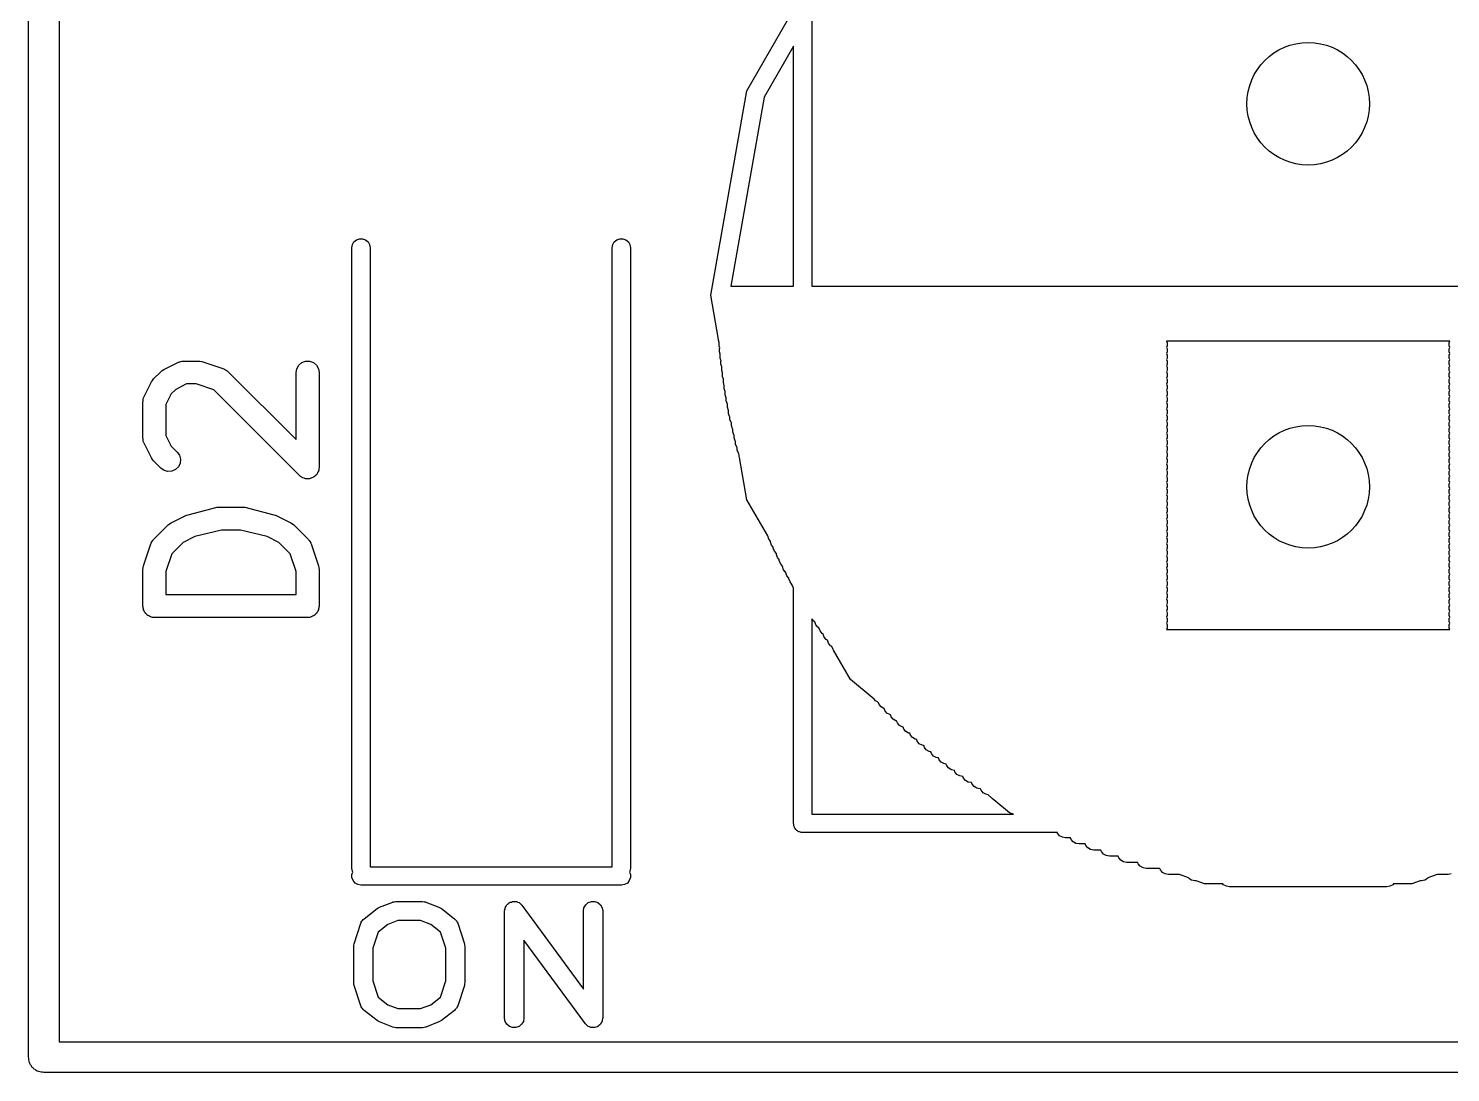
# Model space of a CAD drawing. Extents: x 10 to 287, y -200 to -10.
# Drawn here: x 104.04 to 113.32, y -109.19 to -102.38 of the extents above; entities that cross this region are included whole.
import ezdxf

# ---------------------------------------------------------------- set-up
doc = ezdxf.new("R2010")
doc.units = 0
doc.header["$MEASUREMENT"] = 0
doc.layers.add('BLACK', color=7, linetype='CONTINUOUS')

msp = doc.modelspace()

# ---------------------------------------------------------------- linework, layer by layer
at = {"layer": 'Black'}
for p, q in [((104.04, -109.093), (104.04, -97.79)), ((104.24, -97.89), (104.24, -108.993)), ((108.73, -102.786), (109.035, -102.258)), ((109.155, -102.287), (109.155, -104.06)), ((109.035, -102.495), (108.843, -102.827)), ((109.035, -104.06), (109.035, -102.495)), ((108.495, -104.12), (108.73, -102.786)), ((108.843, -102.827), (108.626, -104.06)), ((106.151, -103.81), (106.155, -103.789)), ((106.155, -103.789), (106.165, -103.771)), ((106.165, -103.771), (106.181, -103.758)), ((106.181, -103.758), (106.201, -103.751)), ((106.201, -103.751), (106.221, -103.751)), ((106.221, -103.751), (106.241, -103.758)), ((106.241, -103.758), (106.257, -103.771)), ((106.257, -103.771), (106.267, -103.789)), ((106.267, -103.789), (106.271, -103.81)), ((107.851, -103.81), (107.855, -103.789)), ((107.855, -103.789), (107.865, -103.771)), ((107.865, -103.771), (107.881, -103.758)), ((107.881, -103.758), (107.901, -103.751)), ((107.901, -103.751), (107.921, -103.751)), ((107.921, -103.751), (107.941, -103.758)), ((107.941, -103.758), (107.957, -103.771)), ((107.957, -103.771), (107.967, -103.789)), ((107.967, -103.789), (107.971, -103.81)), ((106.151, -107.86), (106.151, -103.81)), ((106.271, -103.81), (106.271, -107.85)), ((107.851, -107.85), (107.851, -103.81)), ((107.971, -103.81), (107.971, -107.86)), ((108.626, -104.06), (109.035, -104.06)), ((109.155, -104.06), (115.635, -104.06)), ((108.546, -104.409), (108.495, -104.12)), ((108.546, -104.41), (108.546, -104.409)), ((108.546, -104.412), (108.546, -104.41)), ((108.549, -104.428), (108.546, -104.412)), ((108.549, -104.43), (108.549, -104.428)), ((108.549, -104.45), (108.549, -104.43)), ((108.554, -104.464), (108.549, -104.45)), ((111.471, -104.42), (111.474, -104.43)), ((113.319, -104.42), (111.471, -104.42)), ((111.474, -104.45), (111.471, -104.46)), ((111.474, -104.43), (111.474, -104.45)), ((113.316, -104.43), (113.319, -104.42)), ((113.316, -104.45), (113.316, -104.43)), ((113.319, -104.46), (113.316, -104.45)), ((108.552, -104.47), (108.554, -104.464)), ((108.552, -104.49), (108.552, -104.47)), ((108.557, -104.505), (108.552, -104.49)), ((108.556, -104.51), (108.557, -104.505)), ((108.556, -104.53), (108.556, -104.51)), ((108.562, -104.547), (108.556, -104.53)), ((111.471, -104.46), (111.474, -104.47)), ((111.474, -104.49), (111.471, -104.5)), ((111.471, -104.5), (111.474, -104.51)), ((111.474, -104.53), (111.471, -104.54)), ((111.471, -104.54), (111.474, -104.55)), ((111.474, -104.47), (111.474, -104.49)), ((111.474, -104.51), (111.474, -104.53)), ((113.316, -104.47), (113.319, -104.46)), ((113.316, -104.49), (113.316, -104.47)), ((113.319, -104.5), (113.316, -104.49)), ((113.316, -104.51), (113.319, -104.5)), ((113.316, -104.53), (113.316, -104.51)), ((113.319, -104.54), (113.316, -104.53)), ((113.316, -104.55), (113.319, -104.54)), ((104.857, -104.666), (104.905, -104.619)), ((104.905, -104.619), (104.914, -104.612)), ((104.914, -104.612), (104.924, -104.605)), ((104.924, -104.605), (105.019, -104.557)), ((105.019, -104.557), (105.023, -104.556)), ((105.023, -104.556), (105.027, -104.554)), ((105.027, -104.554), (105.036, -104.552)), ((105.036, -104.552), (105.044, -104.55)), ((105.044, -104.55), (105.049, -104.55)), ((105.049, -104.55), (105.053, -104.549)), ((105.053, -104.549), (105.148, -104.549)), ((105.148, -104.549), (105.16, -104.551)), ((105.16, -104.551), (105.172, -104.553)), ((105.172, -104.553), (105.315, -104.601)), ((105.315, -104.601), (105.318, -104.603)), ((105.318, -104.603), (105.323, -104.604)), ((105.323, -104.604), (105.33, -104.609)), ((105.33, -104.609), (105.338, -104.613)), ((105.338, -104.613), (105.34, -104.616)), ((105.34, -104.616), (105.344, -104.619)), ((105.344, -104.619), (105.787, -105.062)), ((105.787, -104.624), (105.792, -104.599)), ((105.787, -105.062), (105.787, -104.624)), ((105.792, -104.599), (105.805, -104.576)), ((105.805, -104.576), (105.825, -104.559)), ((105.825, -104.559), (105.849, -104.55)), ((105.849, -104.55), (105.875, -104.55)), ((105.875, -104.55), (105.9, -104.559)), ((105.9, -104.559), (105.92, -104.576)), ((105.92, -104.576), (105.933, -104.599)), ((105.933, -104.599), (105.937, -104.624)), ((105.937, -104.624), (105.937, -105.243)), ((108.561, -104.55), (108.562, -104.547)), ((108.561, -104.57), (108.561, -104.55)), ((108.567, -104.587), (108.561, -104.57)), ((108.566, -104.59), (108.567, -104.587)), ((108.566, -104.61), (108.566, -104.59)), ((108.572, -104.627), (108.566, -104.61)), ((108.571, -104.63), (108.572, -104.627)), ((108.571, -104.65), (108.571, -104.63)), ((111.474, -104.57), (111.471, -104.58)), ((111.471, -104.58), (111.474, -104.59)), ((111.474, -104.61), (111.471, -104.62)), ((111.471, -104.62), (111.474, -104.63)), ((111.474, -104.55), (111.474, -104.57)), ((111.474, -104.59), (111.474, -104.61)), ((111.474, -104.63), (111.474, -104.65)), ((113.316, -104.57), (113.316, -104.55)), ((113.319, -104.58), (113.316, -104.57)), ((113.316, -104.59), (113.319, -104.58)), ((113.316, -104.61), (113.316, -104.59)), ((113.319, -104.62), (113.316, -104.61)), ((113.316, -104.63), (113.319, -104.62)), ((113.316, -104.65), (113.316, -104.63)), ((104.795, -104.781), (104.843, -104.686)), ((104.843, -104.686), (104.85, -104.676)), ((104.85, -104.676), (104.857, -104.666)), ((105.071, -104.699), (105.002, -104.734)), ((105.136, -104.699), (105.071, -104.699)), ((105.25, -104.737), (105.136, -104.699)), ((108.577, -104.668), (108.571, -104.65)), ((108.577, -104.67), (108.577, -104.668)), ((108.577, -104.69), (108.577, -104.67)), ((108.583, -104.708), (108.577, -104.69)), ((108.583, -104.71), (108.583, -104.708)), ((108.583, -104.73), (108.583, -104.71)), ((111.474, -104.65), (111.471, -104.66)), ((111.471, -104.66), (111.474, -104.67)), ((111.474, -104.69), (111.471, -104.7)), ((111.471, -104.7), (111.474, -104.71)), ((111.474, -104.67), (111.474, -104.69)), ((111.474, -104.71), (111.474, -104.73)), ((113.319, -104.66), (113.316, -104.65)), ((113.316, -104.67), (113.319, -104.66)), ((113.316, -104.69), (113.316, -104.67)), ((113.319, -104.7), (113.316, -104.69)), ((113.316, -104.71), (113.319, -104.7)), ((113.316, -104.73), (113.316, -104.71)), ((104.787, -104.815), (104.788, -104.811)), ((104.787, -105.053), (104.787, -104.815)), ((104.788, -104.806), (104.79, -104.798)), ((104.788, -104.811), (104.788, -104.806)), ((104.79, -104.798), (104.792, -104.789)), ((104.792, -104.789), (104.794, -104.785)), ((104.794, -104.785), (104.795, -104.781)), ((104.972, -104.764), (104.937, -104.832)), ((105.002, -104.734), (104.972, -104.764)), ((105.809, -105.296), (105.25, -104.737)), ((108.589, -104.748), (108.583, -104.73)), ((108.589, -104.75), (108.589, -104.748)), ((108.589, -104.77), (108.589, -104.75)), ((108.596, -104.79), (108.589, -104.77)), ((108.596, -104.81), (108.596, -104.79)), ((108.603, -104.83), (108.596, -104.81)), ((111.474, -104.81), (111.47, -104.82)), ((111.47, -104.82), (111.474, -104.831)), ((111.474, -104.73), (111.471, -104.74)), ((111.471, -104.74), (111.474, -104.75)), ((111.474, -104.77), (111.471, -104.78)), ((111.471, -104.78), (111.474, -104.79)), ((111.474, -104.75), (111.474, -104.77)), ((111.474, -104.79), (111.474, -104.81)), ((113.319, -104.74), (113.316, -104.73)), ((113.316, -104.75), (113.319, -104.74)), ((113.316, -104.77), (113.316, -104.75)), ((113.319, -104.78), (113.316, -104.77)), ((113.316, -104.79), (113.319, -104.78)), ((113.316, -104.81), (113.316, -104.79)), ((113.32, -104.82), (113.316, -104.81)), ((113.316, -104.831), (113.32, -104.82)), ((104.937, -104.832), (104.937, -105.035)), ((108.604, -104.831), (108.603, -104.83)), ((108.604, -104.851), (108.604, -104.831)), ((108.611, -104.871), (108.604, -104.851)), ((108.611, -104.891), (108.611, -104.871)), ((108.618, -104.911), (108.611, -104.891)), ((108.62, -104.913), (108.618, -104.911)), ((108.62, -104.931), (108.62, -104.913)), ((111.474, -104.851), (111.471, -104.861)), ((111.471, -104.861), (111.474, -104.871)), ((111.474, -104.891), (111.471, -104.901)), ((111.471, -104.901), (111.474, -104.911)), ((111.474, -104.831), (111.474, -104.851)), ((111.474, -104.871), (111.474, -104.891)), ((111.474, -104.911), (111.474, -104.931)), ((113.316, -104.851), (113.316, -104.831)), ((113.319, -104.861), (113.316, -104.851)), ((113.316, -104.871), (113.319, -104.861)), ((113.316, -104.891), (113.316, -104.871)), ((113.319, -104.901), (113.316, -104.891)), ((113.316, -104.911), (113.319, -104.901)), ((113.316, -104.931), (113.316, -104.911)), ((108.627, -104.951), (108.62, -104.931)), ((108.629, -104.953), (108.627, -104.951)), ((108.629, -104.971), (108.629, -104.953)), ((108.636, -104.991), (108.629, -104.971)), ((108.638, -104.993), (108.636, -104.991)), ((108.638, -105.011), (108.638, -104.993)), ((111.474, -104.931), (111.471, -104.941)), ((111.471, -104.941), (111.474, -104.951)), ((111.474, -104.971), (111.471, -104.981)), ((111.471, -104.981), (111.474, -104.991)), ((111.474, -104.951), (111.474, -104.971)), ((111.474, -104.991), (111.474, -105.011)), ((113.319, -104.941), (113.316, -104.931)), ((113.316, -104.951), (113.319, -104.941)), ((113.316, -104.971), (113.316, -104.951)), ((113.319, -104.981), (113.316, -104.971)), ((113.316, -104.991), (113.319, -104.981)), ((113.316, -105.011), (113.316, -104.991)), ((104.788, -105.057), (104.787, -105.053)), ((104.788, -105.061), (104.788, -105.057)), ((104.79, -105.07), (104.788, -105.061)), ((104.792, -105.079), (104.79, -105.07)), ((104.794, -105.082), (104.792, -105.079)), ((104.795, -105.086), (104.794, -105.082)), ((104.843, -105.182), (104.795, -105.086)), ((104.937, -105.035), (104.972, -105.104)), ((108.645, -105.031), (108.638, -105.011)), ((108.647, -105.033), (108.645, -105.031)), ((108.647, -105.051), (108.647, -105.033)), ((108.654, -105.071), (108.647, -105.051)), ((108.657, -105.074), (108.654, -105.071)), ((108.657, -105.091), (108.657, -105.074)), ((108.664, -105.111), (108.657, -105.091)), ((111.474, -105.011), (111.471, -105.021)), ((111.471, -105.021), (111.474, -105.031)), ((111.474, -105.051), (111.471, -105.061)), ((111.471, -105.061), (111.474, -105.071)), ((111.474, -105.091), (111.471, -105.101)), ((111.474, -105.031), (111.474, -105.051)), ((111.474, -105.071), (111.474, -105.091)), ((113.319, -105.021), (113.316, -105.011)), ((113.316, -105.031), (113.319, -105.021)), ((113.316, -105.051), (113.316, -105.031)), ((113.319, -105.061), (113.316, -105.051)), ((113.316, -105.071), (113.319, -105.061)), ((113.316, -105.091), (113.316, -105.071)), ((113.319, -105.101), (113.316, -105.091)), ((104.85, -105.191), (104.843, -105.182)), ((104.857, -105.201), (104.85, -105.191)), ((104.972, -105.104), (105.011, -105.143)), ((105.011, -105.143), (105.026, -105.164)), ((105.026, -105.164), (105.032, -105.189)), ((105.032, -105.189), (105.03, -105.215)), ((108.668, -105.116), (108.664, -105.111)), ((108.668, -105.131), (108.668, -105.116)), ((108.675, -105.151), (108.668, -105.131)), ((108.677, -105.154), (108.675, -105.151)), ((108.679, -105.163), (108.677, -105.154)), ((108.679, -105.171), (108.679, -105.163)), ((108.682, -105.179), (108.679, -105.171)), ((108.73, -105.454), (108.682, -105.179)), ((111.471, -105.101), (111.474, -105.111)), ((111.474, -105.131), (111.471, -105.141)), ((111.471, -105.141), (111.474, -105.151)), ((111.474, -105.171), (111.471, -105.181)), ((111.471, -105.181), (111.474, -105.191)), ((111.474, -105.111), (111.474, -105.131)), ((111.474, -105.151), (111.474, -105.171)), ((111.474, -105.191), (111.474, -105.211)), ((113.316, -105.111), (113.319, -105.101)), ((113.316, -105.131), (113.316, -105.111)), ((113.319, -105.141), (113.316, -105.131)), ((113.316, -105.151), (113.319, -105.141)), ((113.316, -105.171), (113.316, -105.151)), ((113.319, -105.181), (113.316, -105.171)), ((113.316, -105.191), (113.319, -105.181)), ((113.316, -105.211), (113.316, -105.191)), ((104.905, -105.249), (104.857, -105.201)), ((104.926, -105.264), (104.905, -105.249)), ((104.951, -105.27), (104.926, -105.264)), ((104.977, -105.268), (104.951, -105.27)), ((105.001, -105.257), (104.977, -105.268)), ((105.019, -105.239), (105.001, -105.257)), ((105.03, -105.215), (105.019, -105.239)), ((105.924, -105.286), (105.921, -105.289)), ((105.928, -105.277), (105.924, -105.286)), ((105.933, -105.269), (105.928, -105.277)), ((105.935, -105.263), (105.933, -105.266)), ((105.933, -105.266), (105.933, -105.269)), ((105.936, -105.253), (105.935, -105.263)), ((105.937, -105.243), (105.936, -105.253)), ((111.474, -105.211), (111.471, -105.221)), ((111.471, -105.221), (111.474, -105.231)), ((111.474, -105.251), (111.471, -105.261)), ((111.471, -105.261), (111.474, -105.271)), ((111.474, -105.231), (111.474, -105.251)), ((111.474, -105.271), (111.474, -105.291)), ((113.319, -105.221), (113.316, -105.211)), ((113.316, -105.231), (113.319, -105.221)), ((113.316, -105.251), (113.316, -105.231)), ((113.319, -105.261), (113.316, -105.251)), ((113.316, -105.271), (113.319, -105.261)), ((113.316, -105.291), (113.316, -105.271)), ((105.817, -105.302), (105.809, -105.296)), ((105.825, -105.308), (105.817, -105.302)), ((105.828, -105.309), (105.825, -105.308)), ((105.831, -105.311), (105.828, -105.309)), ((105.84, -105.314), (105.831, -105.311)), ((105.849, -105.317), (105.84, -105.314)), ((105.853, -105.317), (105.849, -105.317)), ((105.856, -105.318), (105.853, -105.317)), ((105.866, -105.317), (105.856, -105.318)), ((105.875, -105.317), (105.866, -105.317)), ((105.879, -105.316), (105.875, -105.317)), ((105.882, -105.316), (105.879, -105.316)), ((105.891, -105.312), (105.882, -105.316)), ((105.9, -105.308), (105.891, -105.312)), ((105.902, -105.306), (105.9, -105.308)), ((105.905, -105.305), (105.902, -105.306)), ((105.912, -105.298), (105.905, -105.305)), ((105.92, -105.292), (105.912, -105.298)), ((105.921, -105.289), (105.92, -105.292)), ((111.474, -105.291), (111.471, -105.301)), ((111.471, -105.301), (111.474, -105.311)), ((111.474, -105.331), (111.471, -105.341)), ((111.471, -105.341), (111.474, -105.351)), ((111.474, -105.371), (111.471, -105.381)), ((111.474, -105.311), (111.474, -105.331)), ((111.474, -105.351), (111.474, -105.371)), ((113.319, -105.301), (113.316, -105.291)), ((113.316, -105.311), (113.319, -105.301)), ((113.316, -105.331), (113.316, -105.311)), ((113.319, -105.341), (113.316, -105.331)), ((113.316, -105.351), (113.319, -105.341)), ((113.316, -105.371), (113.316, -105.351)), ((113.319, -105.381), (113.316, -105.371)), ((108.867, -105.691), (108.73, -105.454)), ((111.471, -105.381), (111.474, -105.391)), ((111.474, -105.411), (111.471, -105.421)), ((111.471, -105.421), (111.474, -105.431)), ((111.474, -105.451), (111.471, -105.461)), ((111.471, -105.461), (111.474, -105.471)), ((111.474, -105.391), (111.474, -105.411)), ((111.474, -105.431), (111.474, -105.451)), ((111.474, -105.471), (111.474, -105.491)), ((113.316, -105.391), (113.319, -105.381)), ((113.316, -105.411), (113.316, -105.391)), ((113.319, -105.421), (113.316, -105.411)), ((113.316, -105.431), (113.319, -105.421)), ((113.316, -105.451), (113.316, -105.431)), ((113.319, -105.461), (113.316, -105.451)), ((113.316, -105.471), (113.319, -105.461)), ((113.316, -105.491), (113.316, -105.471)), ((104.972, -105.605), (105.067, -105.557)), ((105.067, -105.557), (105.075, -105.555)), ((105.075, -105.555), (105.082, -105.552)), ((105.082, -105.552), (105.273, -105.504)), ((105.273, -105.504), (105.282, -105.503)), ((105.282, -105.503), (105.291, -105.502)), ((105.291, -105.502), (105.434, -105.502)), ((105.434, -105.502), (105.443, -105.503)), ((105.443, -105.503), (105.452, -105.504)), ((105.452, -105.504), (105.642, -105.552)), ((105.642, -105.552), (105.65, -105.555)), ((105.65, -105.555), (105.658, -105.557)), ((105.658, -105.557), (105.753, -105.605)), ((111.474, -105.491), (111.471, -105.501)), ((111.471, -105.501), (111.474, -105.511)), ((111.474, -105.531), (111.471, -105.541)), ((111.471, -105.541), (111.474, -105.551)), ((111.474, -105.511), (111.474, -105.531)), ((111.474, -105.551), (111.474, -105.571)), ((113.319, -105.501), (113.316, -105.491)), ((113.316, -105.511), (113.319, -105.501)), ((113.316, -105.531), (113.316, -105.511)), ((113.319, -105.541), (113.316, -105.531)), ((113.316, -105.551), (113.319, -105.541)), ((113.316, -105.571), (113.316, -105.551)), ((104.857, -105.714), (104.952, -105.619)), ((104.952, -105.619), (104.962, -105.612)), ((104.962, -105.612), (104.972, -105.605)), ((105.3, -105.652), (105.127, -105.695)), ((105.425, -105.652), (105.3, -105.652)), ((105.598, -105.695), (105.425, -105.652)), ((105.753, -105.605), (105.763, -105.612)), ((105.763, -105.612), (105.773, -105.619)), ((105.773, -105.619), (105.868, -105.714)), ((111.474, -105.571), (111.471, -105.581)), ((111.471, -105.581), (111.474, -105.591)), ((111.474, -105.611), (111.471, -105.621)), ((111.471, -105.621), (111.474, -105.631)), ((111.474, -105.651), (111.471, -105.661)), ((111.474, -105.591), (111.474, -105.611)), ((111.474, -105.631), (111.474, -105.651)), ((113.319, -105.581), (113.316, -105.571)), ((113.316, -105.591), (113.319, -105.581)), ((113.316, -105.611), (113.316, -105.591)), ((113.319, -105.621), (113.316, -105.611)), ((113.316, -105.631), (113.319, -105.621)), ((113.316, -105.651), (113.316, -105.631)), ((113.319, -105.661), (113.316, -105.651)), ((104.791, -105.886), (104.839, -105.743)), ((104.839, -105.743), (104.841, -105.74)), ((104.841, -105.74), (104.842, -105.735)), ((104.842, -105.735), (104.847, -105.728)), ((104.847, -105.728), (104.851, -105.721)), ((104.851, -105.721), (104.854, -105.718)), ((104.854, -105.718), (104.857, -105.714)), ((105.05, -105.734), (104.976, -105.808)), ((105.127, -105.695), (105.05, -105.734)), ((105.675, -105.734), (105.598, -105.695)), ((105.749, -105.808), (105.675, -105.734)), ((105.868, -105.714), (105.87, -105.718)), ((105.87, -105.718), (105.874, -105.721)), ((105.874, -105.721), (105.878, -105.728)), ((105.878, -105.728), (105.883, -105.735)), ((105.883, -105.735), (105.884, -105.74)), ((105.884, -105.74), (105.886, -105.743)), ((105.886, -105.743), (105.934, -105.886)), ((108.874, -105.711), (108.867, -105.691)), ((108.867, -105.691), (108.867, -105.691)), ((108.885, -105.724), (108.874, -105.711)), ((108.885, -105.731), (108.885, -105.724)), ((108.892, -105.751), (108.885, -105.731)), ((111.471, -105.661), (111.474, -105.671)), ((111.474, -105.691), (111.471, -105.701)), ((111.471, -105.701), (111.474, -105.711)), ((111.474, -105.731), (111.471, -105.741)), ((111.471, -105.741), (111.474, -105.751)), ((111.474, -105.671), (111.474, -105.691)), ((111.474, -105.711), (111.474, -105.731)), ((113.316, -105.671), (113.319, -105.661)), ((113.316, -105.691), (113.316, -105.671)), ((113.319, -105.701), (113.316, -105.691)), ((113.316, -105.711), (113.319, -105.701)), ((113.316, -105.731), (113.316, -105.711)), ((113.319, -105.741), (113.316, -105.731)), ((113.316, -105.751), (113.319, -105.741)), ((104.976, -105.808), (104.937, -105.922)), ((105.787, -105.922), (105.749, -105.808)), ((108.903, -105.764), (108.892, -105.751)), ((108.903, -105.771), (108.903, -105.764)), ((108.91, -105.791), (108.903, -105.771)), ((108.923, -105.806), (108.91, -105.791)), ((108.923, -105.811), (108.923, -105.806)), ((108.93, -105.831), (108.923, -105.811)), ((108.942, -105.845), (108.93, -105.831)), ((111.474, -105.771), (111.471, -105.781)), ((111.471, -105.781), (111.474, -105.791)), ((111.474, -105.811), (111.471, -105.821)), ((111.471, -105.821), (111.474, -105.831)), ((111.474, -105.751), (111.474, -105.771)), ((111.474, -105.791), (111.474, -105.811)), ((111.474, -105.831), (111.474, -105.851)), ((113.316, -105.771), (113.316, -105.751)), ((113.319, -105.781), (113.316, -105.771)), ((113.316, -105.791), (113.319, -105.781)), ((113.316, -105.811), (113.316, -105.791)), ((113.319, -105.821), (113.316, -105.811)), ((113.316, -105.831), (113.319, -105.821)), ((113.316, -105.851), (113.316, -105.831)), ((104.787, -105.91), (104.789, -105.898)), ((104.787, -106.148), (104.787, -105.91)), ((104.789, -105.898), (104.791, -105.886)), ((104.937, -105.922), (104.937, -106.073)), ((105.787, -106.073), (105.787, -105.922)), ((105.934, -105.886), (105.935, -105.898)), ((105.935, -105.898), (105.937, -105.91)), ((105.937, -105.91), (105.937, -106.148)), ((108.942, -105.851), (108.942, -105.845)), ((108.949, -105.871), (108.942, -105.851)), ((108.962, -105.887), (108.949, -105.871)), ((108.963, -105.887), (108.962, -105.887)), ((108.963, -105.891), (108.963, -105.887)), ((108.97, -105.911), (108.963, -105.891)), ((108.983, -105.927), (108.97, -105.911)), ((108.984, -105.927), (108.983, -105.927)), ((108.984, -105.931), (108.984, -105.927)), ((108.991, -105.951), (108.984, -105.931)), ((111.474, -105.851), (111.471, -105.861)), ((111.471, -105.861), (111.474, -105.871)), ((111.474, -105.891), (111.471, -105.901)), ((111.471, -105.901), (111.474, -105.911)), ((111.474, -105.931), (111.471, -105.941)), ((111.474, -105.871), (111.474, -105.891)), ((111.474, -105.911), (111.474, -105.931)), ((113.319, -105.861), (113.316, -105.851)), ((113.316, -105.871), (113.319, -105.861)), ((113.316, -105.891), (113.316, -105.871)), ((113.319, -105.901), (113.316, -105.891)), ((113.316, -105.911), (113.319, -105.901)), ((113.316, -105.931), (113.316, -105.911)), ((113.319, -105.941), (113.316, -105.931)), ((109.004, -105.967), (108.991, -105.951)), ((109.005, -105.967), (109.004, -105.967)), ((109.005, -105.971), (109.005, -105.967)), ((109.012, -105.991), (109.005, -105.971)), ((109.025, -106.007), (109.012, -105.991)), ((109.027, -106.008), (109.025, -106.007)), ((109.027, -106.011), (109.027, -106.008)), ((109.034, -106.031), (109.027, -106.011)), ((111.471, -105.941), (111.474, -105.951)), ((111.474, -105.971), (111.471, -105.981)), ((111.471, -105.981), (111.474, -105.991)), ((111.474, -106.011), (111.471, -106.021)), ((111.471, -106.021), (111.474, -106.031)), ((111.474, -105.951), (111.474, -105.971)), ((111.474, -105.991), (111.474, -106.011)), ((113.316, -105.951), (113.319, -105.941)), ((113.316, -105.971), (113.316, -105.951)), ((113.319, -105.981), (113.316, -105.971)), ((113.316, -105.991), (113.319, -105.981)), ((113.316, -106.011), (113.316, -105.991)), ((113.319, -106.021), (113.316, -106.011)), ((113.316, -106.031), (113.319, -106.021)), ((104.937, -106.073), (105.787, -106.073)), ((109.035, -106.032), (109.034, -106.031)), ((109.035, -107.567), (109.035, -106.032)), ((111.474, -106.051), (111.471, -106.061)), ((111.471, -106.061), (111.474, -106.071)), ((111.474, -106.091), (111.471, -106.101)), ((111.471, -106.101), (111.474, -106.111)), ((111.474, -106.031), (111.474, -106.051)), ((111.474, -106.071), (111.474, -106.091)), ((111.474, -106.111), (111.474, -106.131)), ((113.316, -106.051), (113.316, -106.031)), ((113.319, -106.061), (113.316, -106.051)), ((113.316, -106.071), (113.319, -106.061)), ((113.316, -106.091), (113.316, -106.071)), ((113.319, -106.101), (113.316, -106.091)), ((113.316, -106.111), (113.319, -106.101)), ((113.316, -106.131), (113.316, -106.111)), ((104.789, -106.155), (104.787, -106.148)), ((104.789, -106.161), (104.789, -106.155)), ((104.791, -106.167), (104.789, -106.161)), ((104.792, -106.174), (104.791, -106.167)), ((104.795, -106.179), (104.792, -106.174)), ((104.797, -106.186), (104.795, -106.179)), ((104.802, -106.191), (104.797, -106.186)), ((104.805, -106.196), (104.802, -106.191)), ((104.81, -106.201), (104.805, -106.196)), ((104.814, -106.206), (104.81, -106.201)), ((104.82, -106.209), (104.814, -106.206)), ((104.825, -106.213), (104.82, -106.209)), ((104.831, -106.215), (104.825, -106.213)), ((105.9, -106.213), (105.894, -106.215)), ((105.905, -106.209), (105.9, -106.213)), ((105.911, -106.206), (105.905, -106.209)), ((105.915, -106.201), (105.911, -106.206)), ((105.92, -106.196), (105.915, -106.201)), ((105.923, -106.191), (105.92, -106.196)), ((105.927, -106.186), (105.923, -106.191)), ((105.93, -106.179), (105.927, -106.186)), ((105.933, -106.174), (105.93, -106.179)), ((105.934, -106.167), (105.933, -106.174)), ((105.936, -106.161), (105.934, -106.167)), ((105.937, -106.148), (105.936, -106.155)), ((105.936, -106.155), (105.936, -106.161)), ((111.474, -106.131), (111.471, -106.141)), ((111.471, -106.141), (111.474, -106.151)), ((111.474, -106.171), (111.471, -106.181)), ((111.471, -106.181), (111.474, -106.191)), ((111.474, -106.211), (111.471, -106.221)), ((111.474, -106.151), (111.474, -106.171)), ((111.474, -106.191), (111.474, -106.211)), ((113.319, -106.141), (113.316, -106.131)), ((113.316, -106.151), (113.319, -106.141)), ((113.316, -106.171), (113.316, -106.151)), ((113.319, -106.181), (113.316, -106.171)), ((113.316, -106.191), (113.319, -106.181)), ((113.316, -106.211), (113.316, -106.191)), ((113.319, -106.221), (113.316, -106.211)), ((104.837, -106.219), (104.831, -106.215)), ((104.843, -106.22), (104.837, -106.219)), ((104.849, -106.222), (104.843, -106.22)), ((104.856, -106.222), (104.849, -106.222)), ((104.862, -106.223), (104.856, -106.222)), ((105.862, -106.223), (104.862, -106.223)), ((105.869, -106.222), (105.862, -106.223)), ((105.875, -106.222), (105.869, -106.222)), ((105.882, -106.22), (105.875, -106.222)), ((105.888, -106.219), (105.882, -106.22)), ((105.894, -106.215), (105.888, -106.219)), ((109.168, -106.247), (109.155, -106.231)), ((109.155, -106.231), (109.155, -106.231)), ((109.155, -106.231), (109.155, -107.507)), ((109.174, -106.25), (109.168, -106.247)), ((109.174, -106.251), (109.174, -106.25)), ((109.181, -106.271), (109.174, -106.251)), ((109.194, -106.287), (109.181, -106.271)), ((109.201, -106.291), (109.194, -106.287)), ((109.208, -106.311), (109.201, -106.291)), ((109.201, -106.291), (109.201, -106.291)), ((111.471, -106.221), (111.474, -106.231)), ((111.474, -106.251), (111.471, -106.261)), ((111.471, -106.261), (111.474, -106.271)), ((111.474, -106.291), (111.471, -106.301)), ((111.471, -106.301), (113.319, -106.301)), ((111.474, -106.231), (111.474, -106.251)), ((111.474, -106.271), (111.474, -106.291)), ((113.316, -106.231), (113.319, -106.221)), ((113.316, -106.251), (113.316, -106.231)), ((113.319, -106.261), (113.316, -106.251)), ((113.316, -106.271), (113.319, -106.261)), ((113.316, -106.291), (113.316, -106.271)), ((113.319, -106.301), (113.316, -106.291)), ((109.221, -106.327), (109.208, -106.311)), ((109.228, -106.331), (109.221, -106.327)), ((109.235, -106.351), (109.228, -106.331)), ((109.228, -106.331), (109.228, -106.331)), ((109.248, -106.367), (109.235, -106.351)), ((109.257, -106.372), (109.248, -106.367)), ((109.264, -106.391), (109.257, -106.372)), ((109.277, -106.407), (109.264, -106.391)), ((109.282, -106.41), (109.277, -106.407)), ((109.291, -106.425), (109.282, -106.41)), ((109.293, -106.431), (109.291, -106.425)), ((109.297, -106.436), (109.293, -106.431)), ((109.407, -106.627), (109.297, -106.436)), ((109.561, -106.756), (109.407, -106.627)), ((109.57, -106.767), (109.561, -106.756)), ((109.583, -106.774), (109.57, -106.767)), ((109.59, -106.78), (109.583, -106.774)), ((109.594, -106.791), (109.59, -106.78)), ((109.607, -106.807), (109.594, -106.791)), ((109.625, -106.817), (109.607, -106.807)), ((109.627, -106.818), (109.625, -106.817)), ((109.632, -106.831), (109.627, -106.818)), ((109.645, -106.847), (109.632, -106.831)), ((109.663, -106.857), (109.645, -106.847)), ((109.667, -106.858), (109.663, -106.857)), ((109.672, -106.871), (109.667, -106.858)), ((109.685, -106.887), (109.672, -106.871)), ((109.703, -106.897), (109.685, -106.887)), ((109.708, -106.898), (109.703, -106.897)), ((109.713, -106.911), (109.708, -106.898)), ((109.726, -106.927), (109.713, -106.911)), ((109.744, -106.937), (109.726, -106.927)), ((109.75, -106.938), (109.744, -106.937)), ((109.755, -106.951), (109.75, -106.938)), ((109.768, -106.967), (109.755, -106.951)), ((109.786, -106.977), (109.768, -106.967)), ((109.794, -106.979), (109.786, -106.977)), ((109.798, -106.991), (109.794, -106.979)), ((109.811, -107.007), (109.798, -106.991)), ((109.829, -107.017), (109.811, -107.007)), ((109.839, -107.019), (109.829, -107.017)), ((109.843, -107.031), (109.839, -107.019)), ((109.856, -107.047), (109.843, -107.031)), ((109.874, -107.057), (109.856, -107.047)), ((109.885, -107.059), (109.874, -107.057)), ((109.889, -107.071), (109.885, -107.059)), ((109.902, -107.087), (109.889, -107.071)), ((109.92, -107.097), (109.902, -107.087)), ((109.932, -107.099), (109.92, -107.097)), ((109.936, -107.111), (109.932, -107.099)), ((109.949, -107.127), (109.936, -107.111)), ((109.967, -107.137), (109.949, -107.127)), ((109.982, -107.14), (109.967, -107.137)), ((109.986, -107.151), (109.982, -107.14)), ((109.999, -107.167), (109.986, -107.151)), ((110.017, -107.177), (109.999, -107.167)), ((110.032, -107.18), (110.017, -107.177)), ((110.036, -107.191), (110.032, -107.18)), ((110.049, -107.207), (110.036, -107.191)), ((110.067, -107.217), (110.049, -107.207)), ((110.085, -107.221), (110.067, -107.217)), ((110.089, -107.231), (110.085, -107.221)), ((110.102, -107.247), (110.089, -107.231)), ((110.12, -107.257), (110.102, -107.247)), ((110.14, -107.261), (110.12, -107.257)), ((110.144, -107.271), (110.14, -107.261)), ((110.157, -107.287), (110.144, -107.271)), ((110.175, -107.297), (110.157, -107.287)), ((110.196, -107.301), (110.175, -107.297)), ((110.197, -107.301), (110.196, -107.301)), ((110.201, -107.311), (110.197, -107.301)), ((110.214, -107.327), (110.201, -107.311)), ((110.232, -107.337), (110.214, -107.327)), ((110.253, -107.341), (110.232, -107.337)), ((110.256, -107.341), (110.253, -107.341)), ((110.26, -107.351), (110.256, -107.341)), ((110.273, -107.367), (110.26, -107.351)), ((110.291, -107.377), (110.273, -107.367)), ((110.305, -107.38), (110.291, -107.377)), ((110.328, -107.399), (110.305, -107.38)), ((110.334, -107.407), (110.328, -107.399)), ((110.343, -107.412), (110.334, -107.407)), ((110.445, -107.497), (110.343, -107.412)), ((109.155, -107.507), (110.471, -107.507)), ((110.471, -107.507), (110.445, -107.497)), ((109.036, -107.572), (109.035, -107.567)), ((109.036, -107.577), (109.036, -107.572)), ((109.038, -107.582), (109.036, -107.577)), ((109.039, -107.588), (109.038, -107.582)), ((109.041, -107.592), (109.039, -107.588)), ((109.043, -107.597), (109.041, -107.592)), ((109.046, -107.601), (109.043, -107.597)), ((109.049, -107.606), (109.046, -107.601)), ((109.053, -107.609), (109.049, -107.606)), ((109.056, -107.613), (109.053, -107.609)), ((109.061, -107.616), (109.056, -107.613)), ((109.065, -107.619), (109.061, -107.616)), ((109.07, -107.621), (109.065, -107.619)), ((109.074, -107.623), (109.07, -107.621)), ((109.08, -107.624), (109.074, -107.623)), ((109.085, -107.626), (109.08, -107.624)), ((109.09, -107.626), (109.085, -107.626)), ((109.095, -107.627), (109.09, -107.626)), ((110.758, -107.627), (109.095, -107.627)), ((110.759, -107.631), (110.758, -107.627)), ((110.772, -107.647), (110.759, -107.631)), ((110.79, -107.657), (110.772, -107.647)), ((110.811, -107.661), (110.79, -107.657)), ((110.844, -107.661), (110.811, -107.661)), ((110.848, -107.671), (110.844, -107.661)), ((110.861, -107.687), (110.848, -107.671)), ((110.879, -107.697), (110.861, -107.687)), ((110.9, -107.701), (110.879, -107.697)), ((110.939, -107.701), (110.9, -107.701)), ((110.943, -107.711), (110.939, -107.701)), ((110.956, -107.727), (110.943, -107.711)), ((110.974, -107.737), (110.956, -107.727)), ((110.995, -107.741), (110.974, -107.737)), ((111.042, -107.741), (110.995, -107.741)), ((111.046, -107.751), (111.042, -107.741)), ((111.059, -107.767), (111.046, -107.751)), ((111.077, -107.777), (111.059, -107.767)), ((111.098, -107.781), (111.077, -107.777)), ((111.155, -107.781), (111.098, -107.781)), ((111.159, -107.791), (111.155, -107.781)), ((111.172, -107.807), (111.159, -107.791)), ((106.155, -107.881), (106.151, -107.86)), ((106.152, -107.9), (106.157, -107.885)), ((106.157, -107.885), (106.155, -107.881)), ((106.271, -107.85), (107.851, -107.85)), ((107.967, -107.881), (107.965, -107.885)), ((107.965, -107.885), (107.97, -107.9)), ((107.971, -107.86), (107.967, -107.881)), ((111.19, -107.817), (111.172, -107.807)), ((111.211, -107.821), (111.19, -107.817)), ((111.282, -107.821), (111.211, -107.821)), ((111.286, -107.831), (111.282, -107.821)), ((111.299, -107.847), (111.286, -107.831)), ((111.317, -107.857), (111.299, -107.847)), ((111.338, -107.861), (111.317, -107.857)), ((111.426, -107.861), (111.338, -107.861)), ((111.43, -107.871), (111.426, -107.861)), ((111.443, -107.887), (111.43, -107.871)), ((106.152, -107.92), (106.152, -107.9)), ((106.159, -107.94), (106.152, -107.92)), ((106.172, -107.956), (106.159, -107.94)), ((106.19, -107.966), (106.172, -107.956)), ((106.211, -107.97), (106.19, -107.966)), ((107.911, -107.97), (106.211, -107.97)), ((107.932, -107.966), (107.911, -107.97)), ((107.95, -107.956), (107.932, -107.966)), ((107.963, -107.94), (107.95, -107.956)), ((107.97, -107.92), (107.963, -107.94)), ((107.97, -107.9), (107.97, -107.92)), ((111.461, -107.897), (111.443, -107.887)), ((111.482, -107.901), (111.461, -107.897)), ((111.554, -107.901), (111.482, -107.901)), ((111.613, -107.923), (111.554, -107.901)), ((111.616, -107.927), (111.613, -107.923)), ((111.634, -107.937), (111.616, -107.927)), ((111.655, -107.941), (111.634, -107.937)), ((111.664, -107.941), (111.655, -107.941)), ((111.718, -107.961), (111.664, -107.941)), ((111.838, -107.961), (111.718, -107.961)), ((111.843, -107.967), (111.838, -107.961)), ((111.861, -107.977), (111.843, -107.967)), ((111.882, -107.981), (111.861, -107.977)), ((112.929, -107.977), (112.908, -107.981)), ((112.947, -107.967), (112.929, -107.977)), ((112.952, -107.961), (112.947, -107.967)), ((113.072, -107.961), (112.952, -107.961)), ((113.126, -107.941), (113.072, -107.961)), ((113.135, -107.941), (113.126, -107.941)), ((113.156, -107.937), (113.135, -107.941)), ((113.174, -107.927), (113.156, -107.937)), ((113.177, -107.923), (113.174, -107.927)), ((113.236, -107.901), (113.177, -107.923)), ((113.308, -107.901), (113.236, -107.901)), ((113.329, -107.897), (113.308, -107.901)), ((112.908, -107.981), (111.882, -107.981)), ((106.231, -108.189), (106.316, -108.122)), ((106.316, -108.122), (106.324, -108.118)), ((106.324, -108.118), (106.332, -108.113)), ((106.332, -108.113), (106.418, -108.08)), ((106.418, -108.08), (106.419, -108.079)), ((106.418, -108.08), (106.418, -108.08)), ((106.419, -108.079), (106.429, -108.078)), ((106.429, -108.078), (106.439, -108.076)), ((106.439, -108.076), (106.44, -108.076)), ((106.44, -108.076), (106.44, -108.076)), ((106.44, -108.076), (106.612, -108.076)), ((106.612, -108.076), (106.613, -108.076)), ((106.612, -108.076), (106.612, -108.076)), ((106.613, -108.076), (106.623, -108.078)), ((106.623, -108.078), (106.633, -108.079)), ((106.633, -108.079), (106.634, -108.08)), ((106.634, -108.08), (106.634, -108.08)), ((106.634, -108.08), (106.72, -108.113)), ((106.72, -108.113), (106.728, -108.118)), ((106.728, -108.118), (106.736, -108.122)), ((106.736, -108.122), (106.822, -108.189)), ((107.149, -108.134), (107.152, -108.126)), ((107.15, -108.136), (107.149, -108.134)), ((107.149, -108.138), (107.15, -108.136)), ((107.149, -108.838), (107.149, -108.138)), ((107.152, -108.126), (107.153, -108.117)), ((107.153, -108.117), (107.154, -108.115)), ((107.154, -108.115), (107.155, -108.113)), ((107.155, -108.113), (107.159, -108.106)), ((107.159, -108.106), (107.164, -108.098)), ((107.164, -108.098), (107.165, -108.097)), ((107.165, -108.097), (107.167, -108.095)), ((107.167, -108.095), (107.174, -108.09)), ((107.174, -108.09), (107.181, -108.084)), ((107.181, -108.084), (107.182, -108.083)), ((107.182, -108.083), (107.184, -108.082)), ((107.184, -108.082), (107.193, -108.08)), ((107.193, -108.08), (107.201, -108.077)), ((107.201, -108.077), (107.203, -108.077)), ((107.203, -108.077), (107.205, -108.076)), ((107.205, -108.076), (107.214, -108.077)), ((107.214, -108.077), (107.223, -108.077)), ((107.223, -108.077), (107.225, -108.077)), ((107.225, -108.077), (107.227, -108.077)), ((107.227, -108.077), (107.235, -108.081)), ((107.235, -108.081), (107.243, -108.084)), ((107.243, -108.084), (107.245, -108.085)), ((107.245, -108.085), (107.246, -108.086)), ((107.246, -108.086), (107.253, -108.092)), ((107.253, -108.092), (107.26, -108.098)), ((107.26, -108.098), (107.261, -108.1)), ((107.261, -108.1), (107.262, -108.101)), ((107.262, -108.101), (107.664, -108.648)), ((107.664, -108.138), (107.667, -108.117)), ((107.664, -108.648), (107.664, -108.138)), ((107.667, -108.117), (107.678, -108.098)), ((107.678, -108.098), (107.695, -108.084)), ((107.695, -108.084), (107.715, -108.077)), ((107.715, -108.077), (107.737, -108.077)), ((107.737, -108.077), (107.757, -108.084)), ((107.757, -108.084), (107.774, -108.098)), ((107.774, -108.098), (107.785, -108.117)), ((107.785, -108.117), (107.789, -108.138)), ((107.789, -108.138), (107.789, -108.838)), ((106.167, -108.352), (106.209, -108.219)), ((106.209, -108.219), (106.213, -108.212)), ((106.213, -108.212), (106.216, -108.205)), ((106.216, -108.205), (106.218, -108.203)), ((106.218, -108.203), (106.22, -108.2)), ((106.22, -108.2), (106.225, -108.195)), ((106.225, -108.195), (106.231, -108.189)), ((106.386, -108.226), (106.323, -108.276)), ((106.452, -108.201), (106.386, -108.226)), ((106.6, -108.201), (106.452, -108.201)), ((106.666, -108.226), (106.6, -108.201)), ((106.73, -108.276), (106.666, -108.226)), ((106.822, -108.189), (106.827, -108.195)), ((106.827, -108.195), (106.833, -108.2)), ((106.833, -108.2), (106.834, -108.203)), ((106.834, -108.203), (106.836, -108.205)), ((106.836, -108.205), (106.839, -108.212)), ((106.839, -108.212), (106.843, -108.219)), ((106.843, -108.219), (106.886, -108.352)), ((106.323, -108.276), (106.289, -108.381)), ((106.764, -108.381), (106.73, -108.276)), ((107.676, -108.875), (107.274, -108.329)), ((107.274, -108.329), (107.274, -108.838)), ((106.164, -108.371), (106.165, -108.362)), ((106.164, -108.605), (106.164, -108.371)), ((106.165, -108.362), (106.167, -108.352)), ((106.289, -108.381), (106.289, -108.595)), ((106.764, -108.595), (106.764, -108.381)), ((106.886, -108.352), (106.887, -108.362)), ((106.887, -108.362), (106.889, -108.371)), ((106.889, -108.371), (106.889, -108.605)), ((106.165, -108.614), (106.164, -108.605)), ((106.167, -108.624), (106.165, -108.614)), ((106.209, -108.757), (106.167, -108.624)), ((106.289, -108.595), (106.323, -108.701)), ((106.73, -108.701), (106.764, -108.595)), ((106.886, -108.624), (106.843, -108.757)), ((106.887, -108.614), (106.886, -108.624)), ((106.889, -108.605), (106.887, -108.614)), ((106.323, -108.701), (106.386, -108.75)), ((106.666, -108.75), (106.73, -108.701)), ((106.213, -108.764), (106.209, -108.757)), ((106.216, -108.771), (106.213, -108.764)), ((106.218, -108.774), (106.216, -108.771)), ((106.22, -108.776), (106.218, -108.774)), ((106.225, -108.782), (106.22, -108.776)), ((106.231, -108.788), (106.225, -108.782)), ((106.316, -108.854), (106.231, -108.788)), ((106.386, -108.75), (106.452, -108.776)), ((106.452, -108.776), (106.6, -108.776)), ((106.6, -108.776), (106.666, -108.75)), ((106.822, -108.788), (106.736, -108.854)), ((106.827, -108.782), (106.822, -108.788)), ((106.833, -108.776), (106.827, -108.782)), ((106.834, -108.774), (106.833, -108.776)), ((106.836, -108.771), (106.834, -108.774)), ((106.839, -108.764), (106.836, -108.771)), ((106.843, -108.757), (106.839, -108.764)), ((106.324, -108.858), (106.316, -108.854)), ((106.332, -108.863), (106.324, -108.858)), ((106.418, -108.896), (106.332, -108.863)), ((106.418, -108.897), (106.418, -108.896)), ((106.419, -108.897), (106.418, -108.897)), ((106.429, -108.899), (106.419, -108.897)), ((106.439, -108.901), (106.429, -108.899)), ((106.44, -108.901), (106.439, -108.901)), ((106.612, -108.901), (106.44, -108.901)), ((106.44, -108.901), (106.44, -108.901)), ((106.613, -108.901), (106.612, -108.901)), ((106.612, -108.901), (106.612, -108.901)), ((106.623, -108.899), (106.613, -108.901)), ((106.633, -108.897), (106.623, -108.899)), ((106.634, -108.897), (106.633, -108.897)), ((106.72, -108.863), (106.634, -108.896)), ((106.634, -108.896), (106.634, -108.897)), ((106.728, -108.858), (106.72, -108.863)), ((106.736, -108.854), (106.728, -108.858)), ((107.153, -108.86), (107.149, -108.838)), ((107.164, -108.878), (107.153, -108.86)), ((107.181, -108.892), (107.164, -108.878)), ((107.201, -108.9), (107.181, -108.892)), ((107.223, -108.9), (107.201, -108.9)), ((107.243, -108.892), (107.223, -108.9)), ((107.26, -108.878), (107.243, -108.892)), ((107.271, -108.86), (107.26, -108.878)), ((107.274, -108.838), (107.271, -108.86)), ((107.677, -108.877), (107.676, -108.875)), ((107.678, -108.878), (107.677, -108.877)), ((107.685, -108.884), (107.678, -108.878)), ((107.691, -108.89), (107.685, -108.884)), ((107.693, -108.891), (107.691, -108.89)), ((107.695, -108.892), (107.693, -108.891)), ((107.703, -108.895), (107.695, -108.892)), ((107.711, -108.899), (107.703, -108.895)), ((107.713, -108.899), (107.711, -108.899)), ((107.715, -108.9), (107.713, -108.899)), ((107.724, -108.9), (107.715, -108.9)), ((107.733, -108.9), (107.724, -108.9)), ((107.735, -108.9), (107.733, -108.9)), ((107.737, -108.9), (107.735, -108.9)), ((107.745, -108.897), (107.737, -108.9)), ((107.754, -108.894), (107.745, -108.897)), ((107.755, -108.893), (107.754, -108.894)), ((107.757, -108.892), (107.755, -108.893)), ((107.764, -108.887), (107.757, -108.892)), ((107.771, -108.881), (107.764, -108.887)), ((107.772, -108.88), (107.771, -108.881)), ((107.774, -108.878), (107.772, -108.88)), ((107.778, -108.871), (107.774, -108.878)), ((107.783, -108.863), (107.778, -108.871)), ((107.784, -108.861), (107.783, -108.863)), ((107.785, -108.86), (107.784, -108.861)), ((107.786, -108.851), (107.785, -108.86)), ((107.788, -108.842), (107.786, -108.851)), ((107.789, -108.838), (107.788, -108.84)), ((107.788, -108.84), (107.788, -108.842)), ((104.24, -108.993), (112.649, -108.993)), ((112.649, -108.993), (134.266, -108.993)), ((104.042, -109.102), (104.04, -109.093)), ((104.042, -109.11), (104.042, -109.102)), ((104.045, -109.119), (104.042, -109.11)), ((104.046, -109.127), (104.045, -109.119)), ((104.05, -109.135), (104.046, -109.127)), ((104.053, -109.143), (104.05, -109.135)), ((104.059, -109.15), (104.053, -109.143)), ((104.063, -109.157), (104.059, -109.15)), ((104.07, -109.163), (104.063, -109.157)), ((104.076, -109.17), (104.07, -109.163)), ((104.083, -109.174), (104.076, -109.17)), ((104.09, -109.18), (104.083, -109.174)), ((104.098, -109.183), (104.09, -109.18)), ((104.106, -109.187), (104.098, -109.183)), ((104.114, -109.188), (104.106, -109.187)), ((104.123, -109.191), (104.114, -109.188)), ((104.131, -109.191), (104.123, -109.191)), ((104.14, -109.193), (104.131, -109.191)), ((112.141, -109.193), (104.14, -109.193)), ((134.366, -109.193), (112.141, -109.193))]:
    msp.add_line(p, q, dxfattribs=at)
for centre in [(112.395, -102.87), (112.395, -105.37)]:
    msp.add_circle(centre, 0.4, dxfattribs=at)

doc.saveas('drawing.dxf')
